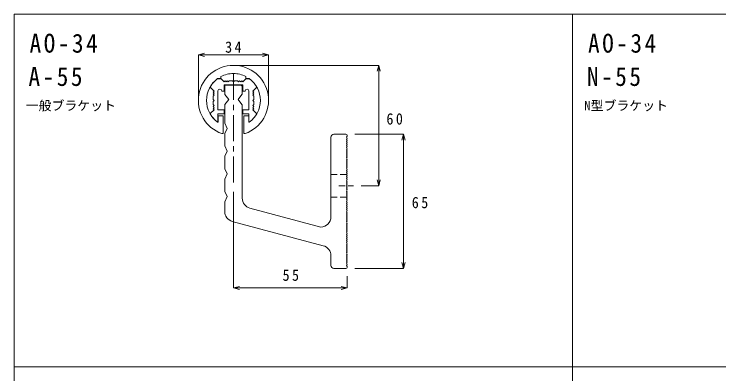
# Model space of a CAD drawing. Units: millimetres, scale not verified, with parts at other scales. Extents: x -3793 to 2769, y -1367 to 1367.
# Drawn here: x -1974 to -608, y 670 to 1367 of the extents above; entities that cross this region are included whole.
import ezdxf
from ezdxf.enums import TextEntityAlignment as Align

# ---------------------------------------------------------------- set-up
doc = ezdxf.new("R2010")
doc.units = ezdxf.units.MM
doc.header["$LTSCALE"] = 10
doc.linetypes.add('CHAIN1', pattern=[8, 5, -1, 1, -1])
doc.linetypes.add('DASHED1', pattern=[1.8, 1.2, -0.6])
doc.layers.add('0-F_外枠', color=7, linetype='Continuous', lineweight=18)
doc.styles.add('ＭＳ ゴシック', font='')
doc.styles.get('ＭＳ ゴシック').set_extended_font_data('MS Gothic')

msp = doc.modelspace()

# ---------------------------------------------------------------- linework, layer by layer
at = {"layer": '0-F_外枠'}
for p, q in [((-892, -1366.99), (-892, 1367)), ((-1573.01, 1241.77), (-1579.67, 1241.77)), ((-1567.01, 1235.77), (-1573.01, 1241.77)), ((-1567.01, 1235.77), (-1565.01, 1237.77)), ((-1567.01, 1229.77), (-1549.01, 1229.77)), ((-1567.01, 1218.57), (-1567.01, 1229.77)), ((-1563.01, 1235.77), (-1565.01, 1237.77)), ((-1561.01, 1237.77), (-1563.01, 1235.77)), ((-1557.75, 1229.57), (-1562.01, 1229.57)), ((-1536.01, 1229.57), (-1561.4, 1229.57)), ((-1559.01, 1235.77), (-1561.01, 1237.77)), ((-1557.01, 1237.77), (-1559.01, 1235.77)), ((-1551.01, 1237.77), (-1557.01, 1237.77)), ((-1551.01, 1237.77), (-1549.01, 1235.77)), ((-1547.01, 1237.77), (-1549.01, 1235.77)), ((-1531.01, 1229.77), (-1549.01, 1229.77)), ((-1547.01, 1237.77), (-1541.01, 1237.77)), ((-1537.01, 1237.77), (-1535.01, 1235.77)), ((-1535.01, 1235.77), (-1533.01, 1237.77)), ((-1531.01, 1235.77), (-1533.01, 1237.77)), ((-1531.01, 1218.57), (-1531.01, 1229.77)), ((-1579.01, 1181.77), (-1579.01, 1218.52)), ((-1567.81, 1217.77), (-1571.01, 1217.77)), ((-1566.01, 1212.27), (-1566.01, 1225.57)), ((-1532.01, 1212.27), (-1532.01, 1225.57)), ((-1530.21, 1217.77), (-1527.01, 1217.77)), ((-1511.41, 1217.77), (-1503.99, 1225.19)), ((-1511.41, 1217.77), (-1509.41, 1215.77)), ((-1509.41, 1215.77), (-1511.41, 1213.77)), ((-1503.99, 1225.19), (-1503.78, 1225.41)), ((-1586.61, 1209.77), (-1588.61, 1207.77)), ((-1588.61, 1201.77), (-1588.61, 1207.77)), ((-1588.61, 1201.77), (-1586.61, 1199.77)), ((-1558.21, 1201.82), (-1565.58, 1211.02)), ((-1539.81, 1201.82), (-1532.45, 1211.02)), ((-1511.41, 1213.77), (-1509.41, 1211.77)), ((-1509.41, 1211.77), (-1511.41, 1209.77)), ((-1511.41, 1209.77), (-1509.41, 1207.77)), ((-1509.41, 1201.77), (-1511.41, 1199.77)), ((-1509.41, 1201.77), (-1509.41, 1207.77)), ((-1588.61, 1197.77), (-1586.61, 1199.77)), ((-1588.61, 1197.77), (-1588.61, 1191.77)), ((-1586.61, 1189.77), (-1588.61, 1191.77)), ((-1566.01, 1190.87), (-1566.01, 1155.57)), ((-1558.21, 1201.32), (-1565.58, 1192.12)), ((-1539.81, 1201.32), (-1532.45, 1192.12)), ((-1532.01, 1190.87), (-1532.01, 1010.57)), ((-1509.41, 1197.77), (-1511.41, 1199.77)), ((-1511.41, 1189.77), (-1509.41, 1191.77)), ((-1509.41, 1187.77), (-1511.41, 1189.77)), ((-1509.41, 1197.77), (-1509.41, 1191.77)), ((-1567.01, 1181.77), (-1579.01, 1181.77)), ((-1531.01, 1181.77), (-1531.01, 1173.77)), ((-1511.41, 1185.77), (-1509.41, 1187.77)), ((-1509.41, 1183.77), (-1511.41, 1185.77)), ((-1511.41, 1181.77), (-1509.41, 1183.77)), ((-1511.41, 1181.77), (-1504.19, 1174.54)), ((-1504.19, 1174.54), (-1503.86, 1174.22)), ((-1579.01, 1173.77), (-1579.01, 1158.07)), ((-1569.01, 1137.54), (-1569.01, 1169.77)), ((-1531.01, 1173.77), (-1519.01, 1173.77)), ((-1529.01, 1137.54), (-1529.01, 1169.77)), ((-1519.01, 1173.77), (-1519.01, 1158.07)), ((-1503.86, 1174.22), (-1503.78, 1174.13)), ((-1561.21, 1145.57), (-1566.01, 1155.57)), ((-1561.21, 1145.57), (-1566.01, 1135.57)), ((-1566.01, 1135.57), (-1566.01, 1111.57)), ((-1331.01, 1134.35), (-1354.21, 1134.35)), ((-1360.21, 1128.35), (-1360.21, 974.45)), ((-1330.21, 1128.35), (-1329.01, 1130.35)), ((-1329.01, 1126.35), (-1330.21, 1128.35)), ((-1330.21, 1124.35), (-1329.01, 1126.35)), ((-1329.01, 1122.35), (-1330.21, 1124.35)), ((-1330.21, 1120.35), (-1329.01, 1122.35)), ((-1329.01, 1118.35), (-1330.21, 1120.35)), ((-1329.01, 1130.35), (-1329.01, 1132.35)), ((-1561.21, 1101.57), (-1566.01, 1111.57)), ((-1330.21, 1116.35), (-1329.01, 1118.35)), ((-1329.01, 1114.35), (-1330.21, 1116.35)), ((-1330.21, 1112.35), (-1329.01, 1114.35)), ((-1329.01, 1110.35), (-1330.21, 1112.35)), ((-1330.21, 1108.35), (-1329.01, 1110.35)), ((-1329.01, 1106.35), (-1330.21, 1108.35)), ((-1330.21, 1104.35), (-1329.01, 1106.35)), ((-1561.21, 1101.57), (-1566.01, 1091.57)), ((-1329.01, 1102.35), (-1330.21, 1104.35)), ((-1330.21, 1100.35), (-1329.01, 1102.35)), ((-1329.01, 1098.35), (-1330.21, 1100.35)), ((-1330.21, 1096.35), (-1329.01, 1098.35)), ((-1329.01, 1094.35), (-1330.21, 1096.35)), ((-1330.21, 1092.35), (-1329.01, 1094.35)), ((-1566.01, 1091.57), (-1566.01, 1067.57)), ((-1329.01, 1090.35), (-1330.21, 1092.35)), ((-1330.21, 1088.35), (-1329.01, 1090.35)), ((-1329.01, 1086.35), (-1330.21, 1088.35)), ((-1330.21, 1084.35), (-1329.01, 1086.35)), ((-1329.01, 1082.35), (-1330.21, 1084.35)), ((-1330.21, 1080.35), (-1329.01, 1082.35)), ((-1329.01, 1078.35), (-1330.21, 1080.35)), ((-1561.21, 1057.57), (-1566.01, 1067.57)), ((-1330.21, 1076.35), (-1329.01, 1078.35)), ((-1329.01, 1074.35), (-1330.21, 1076.35)), ((-1330.21, 1072.35), (-1329.01, 1074.35)), ((-1329.01, 1070.35), (-1330.21, 1072.35)), ((-1330.21, 1068.35), (-1329.01, 1070.35)), ((-1329.01, 1066.35), (-1330.21, 1068.35)), ((-1330.21, 1064.35), (-1329.01, 1066.35)), ((-1561.21, 1057.57), (-1566.01, 1047.57)), ((-1329.01, 1062.35), (-1330.21, 1064.35)), ((-1330.21, 1060.35), (-1329.01, 1062.35)), ((-1329.01, 1058.35), (-1330.21, 1060.35)), ((-1330.21, 1056.35), (-1329.01, 1058.35)), ((-1329.01, 1054.35), (-1330.21, 1056.35)), ((-1330.21, 1052.35), (-1329.01, 1054.35)), ((-1329.01, 1050.35), (-1330.21, 1052.35)), ((-1566.01, 1047.57), (-1566.01, 1023.57)), ((-1330.21, 1048.35), (-1329.01, 1050.35)), ((-1329.01, 1046.35), (-1330.21, 1048.35)), ((-1330.21, 1044.35), (-1329.01, 1046.35)), ((-1329.01, 1042.35), (-1330.21, 1044.35)), ((-1330.21, 1040.35), (-1329.01, 1042.35)), ((-1329.01, 1038.35), (-1330.21, 1040.35)), ((-1330.21, 1036.35), (-1329.01, 1038.35)), ((-1329.01, 1034.35), (-1330.21, 1036.35)), ((-1330.21, 1032.35), (-1329.01, 1034.35)), ((-1329.01, 1030.35), (-1330.21, 1032.35)), ((-1330.21, 1028.35), (-1329.01, 1030.35)), ((-1329.01, 1026.35), (-1330.21, 1028.35)), ((-1330.21, 1024.35), (-1329.01, 1026.35)), ((-1329.01, 1022.35), (-1330.21, 1024.35)), ((-1561.21, 1013.57), (-1566.01, 1023.57)), ((-1561.21, 1013.57), (-1566.01, 1003.57)), ((-1330.21, 1020.35), (-1329.01, 1022.35)), ((-1329.01, 1018.35), (-1330.21, 1020.35)), ((-1330.21, 1016.35), (-1329.01, 1018.35)), ((-1329.01, 1014.35), (-1330.21, 1016.35)), ((-1330.21, 1012.35), (-1329.01, 1014.35)), ((-1329.01, 1010.35), (-1330.21, 1012.35)), ((-1566.01, 984.9), (-1566.01, 1003.57)), ((-1330.21, 1008.35), (-1329.01, 1010.35)), ((-1329.01, 1006.35), (-1330.21, 1008.35)), ((-1330.21, 1004.35), (-1329.01, 1006.35)), ((-1329.01, 1002.35), (-1330.21, 1004.35)), ((-1330.21, 1000.35), (-1329.01, 1002.35)), ((-1329.01, 998.35), (-1330.21, 1000.35)), ((-1330.21, 996.35), (-1329.01, 998.35)), ((-1379.86, 954.46), (-1517.19, 991.25)), ((-1329.01, 994.35), (-1330.21, 996.35)), ((-1330.21, 992.35), (-1329.01, 994.35)), ((-1329.01, 990.35), (-1330.21, 992.35)), ((-1330.21, 988.35), (-1329.01, 990.35)), ((-1329.01, 986.35), (-1330.21, 988.35)), ((-1330.21, 984.35), (-1329.01, 986.35)), ((-1329.01, 982.35), (-1330.21, 984.35)), ((-1330.21, 980.35), (-1329.01, 982.35)), ((-1329.01, 978.35), (-1330.21, 980.35)), ((-1330.21, 976.35), (-1329.01, 978.35)), ((-1329.01, 974.35), (-1330.21, 976.35)), ((-1330.21, 972.35), (-1329.01, 974.35)), ((-1329.01, 970.35), (-1330.21, 972.35)), ((-1330.21, 968.35), (-1329.01, 970.35)), ((-1375.04, 918.38), (-1551.19, 965.58)), ((-1329.01, 966.35), (-1330.21, 968.35)), ((-1330.21, 964.35), (-1329.01, 966.35)), ((-1329.01, 962.35), (-1330.21, 964.35)), ((-1330.21, 960.35), (-1329.01, 962.35)), ((-1329.01, 958.35), (-1330.21, 960.35)), ((-1330.21, 956.35), (-1329.01, 958.35)), ((-1329.01, 954.35), (-1330.21, 956.35)), ((-1330.21, 952.35), (-1329.01, 954.35)), ((-1329.01, 950.35), (-1330.21, 952.35)), ((-1330.21, 948.35), (-1329.01, 950.35)), ((-1329.01, 946.35), (-1330.21, 948.35)), ((-1330.21, 944.35), (-1329.01, 946.35)), ((-1329.01, 942.35), (-1330.21, 944.35)), ((-1330.21, 940.35), (-1329.01, 942.35)), ((-1329.01, 938.35), (-1330.21, 940.35)), ((-1330.21, 936.35), (-1329.01, 938.35)), ((-1329.01, 934.35), (-1330.21, 936.35)), ((-1330.21, 932.35), (-1329.01, 934.35)), ((-1329.01, 930.35), (-1330.21, 932.35)), ((-1330.21, 928.35), (-1329.01, 930.35)), ((-1329.01, 926.35), (-1330.21, 928.35)), ((-1330.21, 924.35), (-1329.01, 926.35)), ((-1329.01, 922.35), (-1330.21, 924.35)), ((-1330.21, 920.35), (-1329.01, 922.35)), ((-1329.01, 918.35), (-1330.21, 920.35)), ((-1330.21, 916.35), (-1329.01, 918.35)), ((-1329.01, 914.35), (-1330.21, 916.35)), ((-1330.21, 912.35), (-1329.01, 914.35)), ((-1329.01, 910.35), (-1330.21, 912.35)), ((-1330.21, 908.35), (-1329.01, 910.35)), ((-1329.01, 906.35), (-1330.21, 908.35)), ((-1330.21, 904.35), (-1329.01, 906.35)), ((-1329.01, 902.35), (-1330.21, 904.35)), ((-1330.21, 900.35), (-1329.01, 902.35)), ((-1360.21, 880.35), (-1360.21, 899.06)), ((-1329.01, 898.35), (-1330.21, 900.35)), ((-1330.21, 896.35), (-1329.01, 898.35)), ((-1329.01, 894.35), (-1330.21, 896.35)), ((-1330.21, 892.35), (-1329.01, 894.35)), ((-1329.01, 890.35), (-1330.21, 892.35)), ((-1330.21, 888.35), (-1329.01, 890.35)), ((-1329.01, 886.35), (-1330.21, 888.35)), ((-1331.01, 874.35), (-1354.21, 874.35)), ((-1330.21, 884.35), (-1329.01, 886.35)), ((-1329.01, 882.35), (-1330.21, 884.35)), ((-1330.21, 880.35), (-1329.01, 882.35)), ((-1329.01, 878.35), (-1330.21, 880.35)), ((-1329.01, 878.35), (-1329.01, 876.35)), ((1273.23, 684), (-1974, 684))]:
    msp.add_line(p, q, dxfattribs=at)
at = {"layer": '0-F_外枠', "color": 3, "lineweight": 9}
for p, q in [((-1617.01, 1288), (-1605.42, 1291.11)), ((-1617.01, 1288), (-1617.01, 1207.77)), ((-1617.01, 1288), (-1605.42, 1284.9)), ((-1617.01, 1288), (-1481.01, 1288)), ((-1481.01, 1288), (-1492.61, 1291.11)), ((-1481.01, 1288), (-1492.61, 1284.9)), ((-1481.01, 1288), (-1481.01, 1207.77)), ((-1267.62, 1267.77), (-1549.01, 1267.77)), ((-1267.62, 1267.77), (-1270.73, 1256.18)), ((-1219.61, 1134.35), (-1314.01, 1134.35)), ((-1219.61, 1134.35), (-1222.72, 1122.76)), ((-1219.61, 1134.35), (-1216.51, 1122.76)), ((-1219.61, 874.35), (-1219.61, 1134.35)), ((-1267.62, 1034.35), (-1270.73, 1045.94)), ((-1267.62, 1034.35), (-1264.52, 1045.94)), ((-1267.62, 1034.35), (-1301.61, 1034.35)), ((-1549.01, 836.59), (-1549.01, 1022.76)), ((-1219.61, 874.35), (-1314.01, 874.35)), ((-1219.61, 874.35), (-1222.72, 885.94)), ((-1219.61, 874.35), (-1216.51, 885.94)), ((-1329.01, 836.59), (-1329.01, 859.29)), ((-1549.01, 836.59), (-1537.42, 839.7)), ((-1549.01, 836.59), (-1329.01, 836.59)), ((-1549.01, 836.59), (-1537.42, 833.48)), ((-1329.01, 836.59), (-1340.61, 839.7)), ((-1329.01, 836.59), (-1340.61, 833.48))]:
    msp.add_line(p, q, dxfattribs=at)
at = {"layer": '0-F_外枠', "color": 5, "linetype": 'CHAIN1'}
msp.add_line((-1549.01, 1250.97), (-1549.01, 1037.83), dxfattribs=at)
at = {"layer": '0-F_外枠', "color": 5, "linetype": 'DASHED1'}
for p, q in [((-1360.21, 1056.35), (-1330.21, 1056.35)), ((-1344.61, 1034.35), (-1316.61, 1034.35)), ((-1360.21, 1012.35), (-1330.21, 1012.35))]:
    msp.add_line(p, q, dxfattribs=at)
at = {"layer": '0-F_外枠'}
msp.add_lwpolyline([(-1974, -1366.99), (1973.99, -1366.99), (1973.99, 1367), (-1974, 1367)], close=True, dxfattribs=at)
at = {"layer": '0-F_外枠', "color": 3, "lineweight": 9}
msp.add_lwpolyline([(-1267.62, 1034.35), (-1267.62, 1267.77), (-1264.52, 1256.18)], dxfattribs=at)
at = {"layer": '0-F_外枠'}
for points in [[(-1579.74, 1241.97), (-1573.21, 1241.97), (-1573.21, 1246.02)], [(-1518.29, 1241.97), (-1524.81, 1241.97), (-1524.81, 1246.02)], [(-1541.01, 1237.77), (-1539.01, 1235.77), (-1537.01, 1237.77)], [(-1531.01, 1235.77), (-1525.01, 1241.77), (-1518.36, 1241.77)], [(-1586.61, 1217.77), (-1594.04, 1225.19), (-1594.25, 1225.41)], [(-1586.61, 1217.77), (-1588.61, 1215.77), (-1586.61, 1213.77), (-1588.61, 1211.77), (-1586.61, 1209.77)], [(-1531.01, 1181.77), (-1519.01, 1181.77), (-1519.01, 1218.52)], [(-1586.61, 1181.77), (-1588.61, 1183.77), (-1586.61, 1185.77), (-1588.61, 1187.77), (-1586.61, 1189.77)], [(-1586.61, 1181.77), (-1593.84, 1174.54), (-1594.17, 1174.22), (-1594.25, 1174.13)], [(-1567.01, 1181.77), (-1567.01, 1173.77), (-1579.01, 1173.77)], [(-1569.01, 1169.77), (-1578.81, 1169.77), (-1578.81, 1158.07)], [(-1529.01, 1169.77), (-1519.21, 1169.77), (-1519.21, 1158.07)]]:
    msp.add_lwpolyline(points, dxfattribs=at)
for centre, radius, start, end in [((-1549.01, 1199.77), 68, 90, 250.52878), ((-1549.01, 1199.77), 68, 289.47122, 90), ((-1549.01, 1199.77), 52.2, 90, 117.61975), ((-1549.01, 1199.77), 52.2, 62.38025, 90), ((-1549.01, 1199.77), 52.2, 126.05727, 233.90348), ((-1549.01, 1199.77), 52, 126.12893, 150.41967), ((-1562.01, 1225.57), 4, 90, 180), ((-1536.01, 1225.57), 4, 0, 90), ((-1549.01, 1199.77), 52, 29.58033, 53.87107), ((-1549.01, 1199.77), 52.2, 306.09652, 53.94273), ((-1575.41, 1218.15), 3.62, 5.45262, 173.80057), ((-1578.81, 1218.52), 0.2, 173.80057, 180), ((-1571.01, 1218.57), 0.8, 185.45262, 270), ((-1567.81, 1218.57), 0.8, 270, 0), ((-1530.21, 1218.57), 0.8, 180, 270), ((-1527.01, 1218.57), 0.8, 270, 354.54738), ((-1522.61, 1218.15), 3.62, 6.19943, 174.54738), ((-1519.21, 1218.52), 0.2, 0, 6.19943), ((-1564.01, 1212.27), 2, 180, 218.65981), ((-1558.53, 1201.57), 0.4, 321.34019, 38.65981), ((-1539.5, 1201.57), 0.4, 141.34019, 218.65981), ((-1534.01, 1212.27), 2, 321.34019, 0), ((-1564.01, 1190.87), 2, 141.34019, 180), ((-1534.01, 1190.87), 2, 0, 38.65981), ((-1549.01, 1199.77), 52, 209.54242, 233.90348), ((-1549.01, 1199.77), 52, 306.09652, 330.45758), ((-1579.41, 1158.07), 0.6, 233.90348, 0), ((-1579.41, 1158.07), 0.4, 233.90348, 0), ((-1518.61, 1158.07), 0.6, 180, 306.09652), ((-1518.61, 1158.07), 0.4, 180, 306.09652), ((-1571.01, 1137.54), 2, 250.52878, 0), ((-1527.01, 1137.54), 2, 180, 289.47122), ((-1354.21, 1128.35), 6, 90, 180), ((-1331.01, 1132.35), 2, 0, 90), ((-1331.01, 1132.35), 2, 0, 90), ((-1512.01, 1010.57), 20, 180, 255), ((-1546.01, 984.9), 20, 180, 255), ((-1380.21, 974.45), 20, 271.01757, 0), ((-1380.21, 899.06), 20, 0, 75), ((-1354.21, 880.35), 6, 180, 270), ((-1331.01, 876.35), 2, 270, 0), ((-1331.01, 876.35), 2, 270, 0)]:
    msp.add_arc(centre, radius, start, end, dxfattribs=at)

# ---------------------------------------------------------------- texts
at = {"layer": '0-F_外枠', "color": 2, "style": 'ＭＳ ゴシック'}
for s, p in [('一般ブラケット', (-1951.52, 1175.13)), ('N型ブラケット', (-869.52, 1175.13))]:
    msp.add_text(s, height=18.33, dxfattribs=at).set_placement(p, align=Align.BOTTOM_LEFT)
at = {"layer": '0-F_外枠', "color": 2, "attachment_point": 7, "style": 'ＭＳ ゴシック'}
for s, insert, char_height in [('\\T1.22;\\W0.9;AO-34', (-1944, 1291.7), 36.66), ('\\T1.22;\\W0.9;AO-34', (-862, 1291.7), 36.66), ('\\T1.36;\\W0.9;34', (-1565.08, 1291.84), 21.99), ('\\T1.22;\\W0.9;A-55', (-1946.08, 1227.27), 36.66), ('\\T1.22;\\W0.9;N-55', (-864.08, 1227.27), 36.66), ('\\T1.36;\\W0.9;60', (-1252.57, 1152.77), 21.99), ('\\T1.36;\\W0.9;65', (-1203.49, 990.79), 21.99), ('\\T1.36;\\W0.9;55', (-1453.82, 850.08), 21.99)]:
    msp.add_mtext(s, dxfattribs=dict(at, insert=insert, char_height=char_height))

doc.saveas('drawing.dxf')
